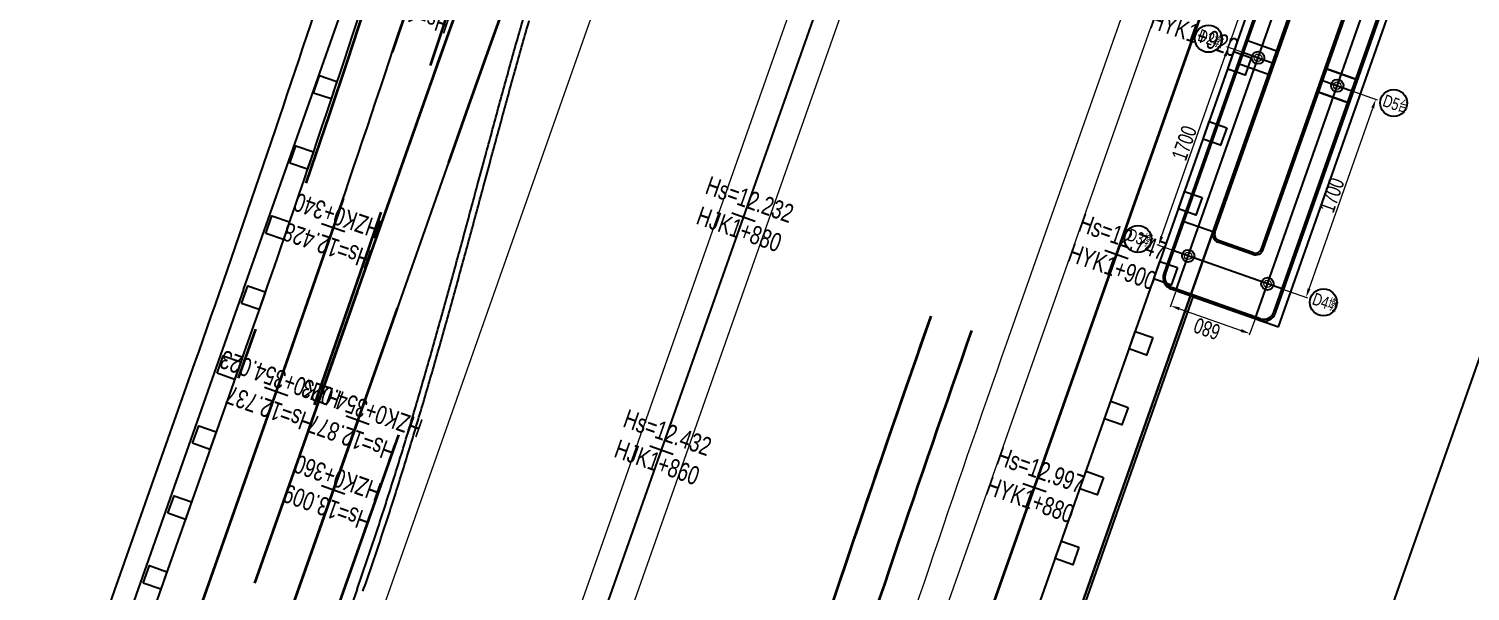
# Model space of a CAD drawing. Extents: x 0 to 558779, y 0 to 2762081.
# Drawn here: x 519985.4 to 520102.1, y 2758100.9 to 2758146.4 of the extents above; entities that cross this region are included whole.
import ezdxf
from ezdxf.enums import TextEntityAlignment as Align

# ---------------------------------------------------------------- set-up
doc = ezdxf.new("R2010")
doc.units = 0
doc.header["$LTSCALE"] = 20
doc.header["$PDMODE"] = 34
for name, pattern in [('CENTER', [2, 1.25, -0.25, 0.25, -0.25]), ('CENTER2', [28.575, 19.05, -3.175, 3.175, -3.175]), ('HIDDEN', [0.375, 0.25, -0.125])]:
    doc.linetypes.add(name, pattern=pattern)
for name, color, linetype in [('B-标线', 8, 'Continuous'), ('DL-中心线', 10, 'Continuous'), ('DL-人行道边线', 1, 'Continuous'), ('DL-树池', 110, 'Continuous'), ('DL-非机动车道边线', 6, 'Continuous'), ('L-洛秀互通匝道边线', 140, 'Continuous'), ('L-辅路绿化带', 3, 'Continuous'), ('RD-红线', 230, 'Continuous'), ('ta', 3, 'Continuous'), ('XW_B', 7, 'Continuous'), ('XW_HY-海江大道右辅路', 7, 'Continuous'), ('XW_HZ（北）-海江大道左辅路', 7, 'Continuous'), ('XW_HZ（南）-海江大道左辅路', 7, 'Continuous'), ('XW_海江大道（2000坐标）', 7, 'Continuous'), ('XW_辅助线', 7, 'Continuous'), ('YD-G2', 96, 'Continuous'), ('乌屿天桥', 1, 'Continuous'), ('桩号-HY-海江大道右辅路', 7, 'Continuous'), ('桩号-HZ（北）-海江大道左辅路', 7, 'Continuous'), ('桩号-HZ（南）-海江大道左辅路', 7, 'Continuous'), ('桩号-海江大道（2000坐标）', 7, 'Continuous'), ('设计高-HY-海江大道右辅路', 7, 'Continuous'), ('设计高-HZ（北）-海江大道左辅路', 7, 'Continuous'), ('设计高-HZ（南）-海江大道左辅路', 7, 'Continuous'), ('设计高-地面高-HY-海江大道右辅路', 7, 'Continuous'), ('设计高-地面高-HZ（北）-海江大道左辅路', 7, 'Continuous'), ('设计高-地面高-HZ（南）-海江大道左辅路', 7, 'Continuous'), ('设计高-地面高-海江大道（2000坐标）', 7, 'Continuous'), ('设计高-海江大道（2000坐标）', 7, 'Continuous')]:
    doc.layers.add(name, color=color, linetype=linetype)
doc.layers.add('Fline', color=6, linetype='Continuous', lineweight=18)
doc.layers.add('标注', color=3, linetype='Continuous', lineweight=15)
doc.layers.add('偏心', color=4, linetype='Continuous', plot=False)
doc.styles.add('HZTXT', font='fsdb_e.shx', dxfattribs={"width": 0.75, "bigfont": 'hzdx.shx'})
doc.styles.get("Standard").update_dxf_attribs({"font": 'fsdb_e.shx', "width": 0.7, "bigfont": 'hzdx.shx'})
doc.dimstyles.new('DimStyle250', dxfattribs={"dimscale": 25, "dimtxt": 2.5, "dimasz": 1.5, "dimexe": 0.5, "dimexo": 1, "dimtad": 1, "dimdec": 1, "dimdsep": 46, "dimtxsty": 'HZTXT', "dimcen": 0, "dimclrd": 3, "dimclre": 3, "dimclrt": 3, "dimadec": 1, "dimazin": 2, "dimtfac": 1, "dimtdec": 1, "dimtix": 1, "dimtmove": 2, "dimatfit": 3, "dimfxl": 1, "dimtolj": 1, "dimtzin": 0, "dimlwd": -1, "dimlwe": -1, "dimarcsym": 0})

# ---------------------------------------------------------------- blocks, each defined once
blk = doc.blocks.new('shuchi01')
at = {"layer": 'DL-树池', "color": 3}
blk.add_lwpolyline([(-0.75, 1.5), (0.75, 1.5), (0.75, 0), (-0.75, 0)], close=True, dxfattribs=at)
blk = doc.blocks.new('*D344')
at = {"layer": 'DEFPOINTS', "color": 0, "transparency": 16777216}
for p in [(2000, 1715), (300, 1460), (2000, 1460)]:
    blk.add_point(p, dxfattribs=at)
at = {"layer": '标注', "color": 3, "transparency": 16777216}
for p, q in [((300, 1485), (300, 1727)), ((375, 1715), (1925, 1715)), ((2000, 1485), (2000, 1727))]:
    blk.add_line(p, q, dxfattribs=at)
for points in [[(375, 1727), (375, 1702), (300, 1715)], [(1925, 1727), (1925, 1702), (2000, 1715)]]:
    blk.add_solid(points, dxfattribs=at)
at = {"layer": '标注', "color": 3, "transparency": 16777216, "insert": (1150, 1793), "char_height": 125, "attachment_point": 5, "style": 'HZTXT'}
blk.add_mtext('\\A1;1700', dxfattribs=at)
blk = doc.blocks.new('*D336')
at = {"layer": 'DEFPOINTS', "color": 0, "transparency": 16777216}
for p in [(3600, 1715), (2000, 1460), (3600, 1460)]:
    blk.add_point(p, dxfattribs=at)
at = {"layer": '标注', "color": 3, "transparency": 16777216}
for p, q in [((2000, 1485), (2000, 1727)), ((2075, 1715), (3525, 1715)), ((3600, 1485), (3600, 1727))]:
    blk.add_line(p, q, dxfattribs=at)
for points in [[(2075, 1727), (2075, 1702), (2000, 1715)], [(3525, 1727), (3525, 1702), (3600, 1715)]]:
    blk.add_solid(points, dxfattribs=at)
at = {"layer": '标注', "color": 3, "transparency": 16777216, "insert": (2800, 1793), "char_height": 125, "attachment_point": 5, "style": 'HZTXT'}
blk.add_mtext('\\A1;1600', dxfattribs=at)
blk = doc.blocks.new('*D339')
at = {"layer": 'DEFPOINTS', "color": 0, "transparency": 16777216}
for p in [(15, 1460), (-127, 780), (15, 780)]:
    blk.add_point(p, dxfattribs=at)
at = {"layer": '标注', "color": 3, "transparency": 16777216}
for p, q in [((-10, 1460), (-140, 1460)), ((-127, 1385), (-127, 855)), ((-10, 780), (-140, 780))]:
    blk.add_line(p, q, dxfattribs=at)
for points in [[(-140, 1385), (-115, 1385), (-127, 1460)], [(-140, 855), (-115, 855), (-127, 780)]]:
    blk.add_solid(points, dxfattribs=at)
at = {"layer": '标注', "color": 3, "transparency": 16777216, "insert": (-205, 1120), "char_height": 125, "attachment_point": 5, "rotation": 90, "style": 'HZTXT'}
blk.add_mtext('\\A1;680', dxfattribs=at)
blk = doc.blocks.new('*D340')
at = {"layer": 'DEFPOINTS', "color": 0, "transparency": 16777216}
for p in [(300, 680), (2000, 688), (2000, 448)]:
    blk.add_point(p, dxfattribs=at)
at = {"layer": '标注', "color": 3, "transparency": 16777216}
for p, q in [((300, 655), (300, 436)), ((2000, 663), (2000, 436)), ((375, 448), (1925, 448))]:
    blk.add_line(p, q, dxfattribs=at)
for points in [[(375, 461), (375, 436), (300, 448)], [(1925, 461), (1925, 436), (2000, 448)]]:
    blk.add_solid(points, dxfattribs=at)
at = {"layer": '标注', "color": 3, "transparency": 16777216, "insert": (1150, 526), "char_height": 125, "attachment_point": 5, "style": 'HZTXT'}
blk.add_mtext('\\A1;1700', dxfattribs=at)
blk = doc.blocks.new('A$C1DB32428')
at = {"layer": 'Fline', "color": 2}
for centre in [(300, 1459.62), (2000, 1459.62), (300, 779.62), (2000, 779.62)]:
    blk.add_circle(centre, 30, dxfattribs=at)
at = {"layer": 'ta', "color": 3, "ltscale": 10}
for centre in [(293.65, 1888.93), (2011.27, 1888.93), (309.95, 302.32), (2020.27, 301.56)]:
    blk.add_circle(centre, 109.34, dxfattribs=at)
at = {"layer": '乌屿天桥'}
for p, q in [((5180, 1599.62), (100, 1599.62)), ((0, 739.62), (0, 1499.62)), ((550, 1319.62), (5180, 1319.62)), ((500, 969.62), (500, 1269.62)), ((550, 919.62), (3568, 919.62)), ((100, 639.62), (3568, 639.62))]:
    blk.add_line(p, q, dxfattribs=at)
at = {"layer": '乌屿天桥', "color": 4}
for p, q in [((100, 1584.62), (5195, 1584.62)), ((550, 1319.62), (550, 1599.62)), ((1900, 1319.62), (1900, 1599.62)), ((2100, 1319.62), (2100, 1599.62)), ((15, 739.62), (15, 1499.62)), ((550, 1334.62), (5180, 1334.62)), ((485, 969.62), (485, 1269.62)), ((550, 904.62), (3568, 904.62)), ((1900, 639.62), (1900, 919.62)), ((2100, 639.62), (2100, 919.62)), ((100, 654.62), (3568, 654.62))]:
    blk.add_line(p, q, dxfattribs=at)
at = {"layer": '乌屿天桥', "color": 2, "linetype": 'CENTER2', "ltscale": 10}
blk.add_line((300, 639.62), (300, 1599.62), dxfattribs=at)
at = {"layer": '乌屿天桥', "color": 2, "linetype": 'CENTER2', "ltscale": 5}
for p, q in [((2000, 1599.62), (2000, 1319.62)), ((2000, 919.62), (2000, 639.62))]:
    blk.add_line(p, q, dxfattribs=at)
at = {"layer": '乌屿天桥', "color": 2, "linetype": 'CENTER2', "ltscale": 20}
for p, q in [((0, 1459.62), (6737.55, 1459.62)), ((0, 779.62), (3568, 779.62))]:
    blk.add_line(p, q, dxfattribs=at)
at = {"layer": '乌屿天桥', "color": 3}
for p, q in [((1899.73, 919.62), (1899.73, 639.62)), ((2099.73, 919.62), (2099.73, 639.62))]:
    blk.add_line(p, q, dxfattribs=at)
at = {"layer": '乌屿天桥'}
for centre in [(300, 1459.62), (2000, 1459.62), (300, 779.62), (2000, 779.62)]:
    blk.add_circle(centre, 50, dxfattribs=at)
for centre, radius, start, end in [((100, 1499.62), 100, 90, 180), ((550, 1269.62), 50, 90, 180), ((550, 969.62), 50, 180, 270), ((100, 739.62), 100, 180, 270)]:
    blk.add_arc(centre, radius, start, end, dxfattribs=at)
at = {"layer": '乌屿天桥', "color": 4}
for centre, radius, start, end in [((100, 1499.62), 85, 90, 180), ((550, 1269.62), 65, 90, 180), ((550, 969.62), 65, 180, 270), ((100, 739.62), 85, 180, 270)]:
    blk.add_arc(centre, radius, start, end, dxfattribs=at)
at = {"layer": 'ta', "color": 3, "ltscale": 10, "width": 0.75}
for s, p in [('D3墩', (255.01, 1976)), ('D2墩', (1967.68, 1973.67)), ('D4墩', (264.22, 389.95)), ('D5台', (1966.78, 384.92))]:
    blk.add_text(s, height=100, rotation=270, dxfattribs=at).set_placement(p)
at = {"layer": '标注', "color": 4}
for base, p1, p2, picture, middle in [((2000, 1714.79), (300, 1459.62), (2000, 1459.62), '*D344', (1150, 1792.91)), ((3600, 1714.79), (2000, 1459.62), (3600, 1459.62), '*D336', (2800, 1792.91)), ((2000, 448.21), (300, 680.29), (2000, 687.68), '*D340', (1150, 526.33))]:
    dim = blk.add_linear_dim(base=base, p1=p1, p2=p2, dimstyle='DimStyle250', override={"dimtxt": 5, "dimasz": 3}, dxfattribs=at)
    dim.commit()
    dim.dimension.update_dxf_attribs({"geometry": picture, "text_midpoint": middle})
dim = blk.add_linear_dim(base=(-127.14, 779.62), p1=(15, 1459.62), p2=(15, 779.62), angle=90, dimstyle='DimStyle250', override={"dimtxt": 5, "dimasz": 3}, dxfattribs=at)
dim.commit()
dim.dimension.update_dxf_attribs({"geometry": '*D339', "text_midpoint": (-205.26, 1119.62)})

msp = doc.modelspace()

# ---------------------------------------------------------------- linework, layer by layer
at = {"layer": 'B-标线', "linetype": 'HIDDEN', "lineweight": 35, "ltscale": 5, "flags": 128}
for points in [[(520131.088, 2758447.773, -0.0138075), (520106.49, 2758383.724), (520051.616, 2758251.839, 0.0251053), (520027.918, 2758185.706, -0.0112939), (520005.426, 2758117.023)], [(520134.153, 2758446.692, -0.0138075), (520109.491, 2758382.475), (520054.617, 2758250.59, 0.0251053), (520031.029, 2758184.764, -0.0112939), (520008.491, 2758115.942, -0.0112939)], [(520080.9, 2758299.438), (520046.743, 2758217.061, 0.0135012), (520017.684, 2758141.258), (519998.197, 2758086.005)], [(520084.133, 2758298.098), (520049.976, 2758215.721, 0.0135012), (520020.985, 2758140.094), (519986.531, 2758042.403)], [(520053.02, 2758263.672), (520048.616, 2758253.087, 0.0251053), (520024.807, 2758186.647, -0.0112939), (520002.361, 2758118.104)]]:
    msp.add_lwpolyline(points, format="xyb", dxfattribs=at)
at = {"layer": 'B-标线', "lineweight": 35, "flags": 128}
for points in [[(520080.9, 2758299.438), (520046.743, 2758217.061, 0.0135012), (520017.684, 2758141.258), (520008.726, 2758115.859)], [(520034.65, 2758049.579, -0.0128879), (520058.477, 2758123.13)], [(520004.231, 2757934.369), (520038.006, 2758048.586, -0.0128879), (520061.778, 2758121.966, -0.0128879)], [(520022.582, 2757996.425), (520038.006, 2758048.586, -0.0128879), (520061.778, 2758121.966)]]:
    msp.add_lwpolyline(points, format="xyb", dxfattribs=at)
at = {"layer": 'B-标线', "linetype": 'HIDDEN', "lineweight": 35, "ltscale": 5, "flags": 128}
for points in [[(520005.426, 2758117.023), (519994.897, 2758087.169)], [(520015.328, 2758113.531), (519989.832, 2758041.238)]]:
    msp.add_lwpolyline(points, dxfattribs=at)
at = {"layer": 'DL-中心线', "linetype": 'CENTER', "lineweight": 35, "ltscale": 5, "flags": 128}
for points in [[(520131.088, 2758447.773, -0.0138075), (520106.49, 2758383.724), (520051.616, 2758251.839, 0.0251053), (520027.918, 2758185.706, -0.0112939), (520005.426, 2758117.023)], [(519363.527, 2756865.285, -0.0640305), (519480.744, 2757085.351, -0.0528813), (519557.501, 2757172.344), (519677.841, 2757282.704, 0.0308215), (519737.675, 2757344.78, -0.0161286), (519785.39, 2757397.285, 0.1076188), (519897.596, 2757578.067), (519932.402, 2757676.128, -0.0149276), (519945.386, 2757709.511, -0.0002025), (519945.577, 2757709.961, -0.0004051), (519945.969, 2757710.882, -0.0004051), (519946.374, 2757711.83, -0.0004051), (519946.794, 2757712.809, -0.0004051), (519947.231, 2757713.821, -0.0004051), (519947.686, 2757714.871, -0.0004051), (519948.161, 2757715.963, -0.0004051), (519948.66, 2757717.103, -0.0004051), (519949.184, 2757718.298, -0.0004051), (519949.739, 2757719.556, -0.0004051), (519950.33, 2757720.89, -0.0004051), (519950.964, 2757722.315, -0.0004051), (519951.652, 2757723.854, -0.0004051), (519952.408, 2757725.539, -0.0003826), (519953.207, 2757727.312, -0.0003376), (519954.009, 2757729.084, -0.0002926), (519954.812, 2757730.854, -0.0002476), (519955.618, 2757732.624, -0.0002025), (519956.425, 2757734.393, -0.0001575), (519957.234, 2757736.161, -0.0001125), (519958.043, 2757737.929, -0.0000675), (519958.853, 2757739.697, -0.0000225), (519959.664, 2757741.464, 0.0000375), (519960.474, 2757743.232, 0.0001125), (519961.284, 2757745, 0.0001875), (519962.093, 2757746.768, 0.0002626), (519962.9, 2757748.537, 0.0003376), (519963.705, 2757750.307, 0.0004126), (519964.508, 2757752.078, 0.0004876), (519965.307, 2757753.85, 0.0005626), (519966.102, 2757755.625, 0.0006376), (519966.894, 2757757.401, 0.0006752), (519967.641, 2757759.09, 0.0006752), (519968.318, 2757760.633, 0.0006752), (519968.942, 2757762.063, 0.0006752), (519969.521, 2757763.402, 0.0006752), (519970.064, 2757764.666, 0.0006752), (519970.575, 2757765.866, 0.0006752), (519971.06, 2757767.012, 0.0006752), (519971.521, 2757768.11, 0.0006752), (519971.961, 2757769.166, 0.0006752), (519972.383, 2757770.185, 0.0006752), (519972.787, 2757771.171, 0.0006752), (519973.176, 2757772.126, 0.0006752), (519973.551, 2757773.054, 0.0003376), (519973.734, 2757773.508, 0.0402701), (519990.889, 2757828.803, 0.0003376), (519990.996, 2757829.281, 0.0006752), (519991.212, 2757830.257, 0.0006752), (519991.432, 2757831.265, 0.0006752), (519991.656, 2757832.306, 0.0006752), (519991.885, 2757833.385, 0.0006752), (519992.12, 2757834.505, 0.0006752), (519992.362, 2757835.671, 0.0006752), (519992.611, 2757836.89, 0.0006752), (519992.868, 2757838.169, 0.0006752), (519993.136, 2757839.518, 0.0006752), (519993.416, 2757840.95, 0.0006752), (519993.712, 2757842.482, 0.0006752), (519994.027, 2757844.137, 0.0006752), (519994.367, 2757845.953, 0.0006376), (519994.72, 2757847.865, 0.0005626), (519995.068, 2757849.778, 0.0004876), (519995.413, 2757851.691, 0.0004126), (519995.754, 2757853.606, 0.0003376), (519996.092, 2757855.521, 0.0002626), (519996.428, 2757857.436, 0.0001875), (519996.762, 2757859.351, 0.0001125), (519997.095, 2757861.267, 0.0000375), (519997.427, 2757863.183, -0.0000225), (519997.759, 2757865.099, -0.0000675), (519998.092, 2757867.015, -0.0001125), (519998.425, 2757868.93, -0.0001575), (519998.76, 2757870.846, -0.0002025), (519999.096, 2757872.761, -0.0002476), (519999.433, 2757874.676, -0.0002926), (519999.773, 2757876.59, -0.0003376), (520000.115, 2757878.505, -0.0003826), (520000.459, 2757880.418, -0.0004051), (520000.79, 2757882.235, -0.0004051), (520001.094, 2757883.893, -0.0004051), (520001.378, 2757885.427, -0.0004051), (520001.646, 2757886.861, -0.0004051), (520001.901, 2757888.213, -0.0004051), (520002.144, 2757889.495, -0.0004051), (520002.379, 2757890.716, -0.0004051), (520002.605, 2757891.886, -0.0004051), (520002.824, 2757893.009, -0.0004051), (520003.037, 2757894.091, -0.0004051), (520003.245, 2757895.135, -0.0004051), (520003.447, 2757896.147, -0.0004051), (520003.645, 2757897.127, -0.0002025), (520003.743, 2757897.607, -0.0205644), (520015.566, 2757945.503), (520034.389, 2758010.197, -0.0139815), (520060.063, 2758090.044), (520086.942, 2758166.257, 0.0147938), (520122.979, 2758278.961, -0.0147938), (520159.016, 2758391.664), (520173.526, 2758432.806)], [(519647.675, 2757568.166, -0.0011574), (519648.228, 2757567.535, -0.0023148), (519649.349, 2757566.237, -0.0023148), (519650.492, 2757564.888, -0.0023148), (519651.66, 2757563.484, -0.0023148), (519652.855, 2757562.02, -0.0023148), (519654.081, 2757560.489, -0.0023148), (519655.343, 2757558.884, -0.0023148), (519656.645, 2757557.195, -0.0023148), (519657.995, 2757555.412, -0.0023148), (519659.4, 2757553.518, -0.0023148), (519660.871, 2757551.496, -0.0023148), (519662.425, 2757549.319, -0.0023148), (519664.081, 2757546.951, -0.0023148), (519665.872, 2757544.34, -0.0021862), (519667.733, 2757541.575, -0.001929), (519669.571, 2757538.794, -0.0016718), (519671.389, 2757536, -0.0014146), (519673.19, 2757533.195, -0.0011574), (519674.976, 2757530.381, -0.0009002), (519676.75, 2757527.559, -0.000643), (519678.516, 2757524.732, -0.0003858), (519680.276, 2757521.901, -0.0001286), (519682.033, 2757519.068, 0.0002894), (519683.791, 2757516.236, 0.0008681), (519685.555, 2757513.408, 0.0014468), (519687.333, 2757510.588, 0.0020255), (519689.13, 2757507.78, 0.0026042), (519690.952, 2757504.99, 0.0031829), (519692.807, 2757502.22, 0.0037616), (519694.7, 2757499.477, 0.0043403), (519696.638, 2757496.764, 0.004919), (519698.625, 2757494.088, 0.0052084), (519700.564, 2757491.585, 0.0052084), (519702.381, 2757489.338, 0.0052084), (519704.105, 2757487.294, 0.0052084), (519705.757, 2757485.416, 0.0052084), (519707.351, 2757483.679, 0.0052084), (519708.898, 2757482.063, 0.0052084), (519710.404, 2757480.553, 0.0052084), (519711.875, 2757479.138, 0.0052084), (519713.317, 2757477.808, 0.0052084), (519714.733, 2757476.556, 0.0052084), (519716.126, 2757475.375, 0.0052084), (519717.498, 2757474.26, 0.0052084), (519718.851, 2757473.206, 0.0026042), (519719.521, 2757472.701, 0.2794342), (519802.083, 2757464.769, 0.0051398), (519803.57, 2757465.505, 0.0086899), (519806.104, 2757466.847, 0.0086899), (519808.666, 2757468.321, 0.0086899), (519811.257, 2757469.934, 0.0086899), (519813.878, 2757471.694, 0.0086899), (519816.532, 2757473.615, 0.0086899), (519819.223, 2757475.707, 0.0086899), (519821.954, 2757477.988, 0.0086899), (519824.732, 2757480.477, 0.0086899), (519827.565, 2757483.198, 0.0086899), (519830.465, 2757486.186, 0.0086899), (519833.45, 2757489.481, 0.0086899), (519836.543, 2757493.146, 0.0083046), (519839.636, 2757497.074, 0.007534), (519842.604, 2757501.098, 0.0067633), (519845.455, 2757505.205, 0.0059927), (519848.2, 2757509.384, 0.0052221), (519850.851, 2757513.623, 0.0044515), (519853.42, 2757517.913, 0.0036809), (519855.918, 2757522.244, 0.0029103), (519858.36, 2757526.607, 0.0021397), (519860.757, 2757530.995, 0.0434383), (519909.912, 2757644.363, -0.0210822), (519939.582, 2757722.133, 0.054969), (519981.895, 2757860.489, -0.0251421), (519996.067, 2757919.103), (520034.65, 2758049.579, -0.0128879), (520058.477, 2758123.13)], [(520012.027, 2758114.695), (519858.74, 2757680.06, -0.0468929), (519782.129, 2757514.234, -0.0431203), (519717.282, 2757421.979, 0.012242), (519692.824, 2757391.385, -0.0410864), (519618.913, 2757309.132), (519537.267, 2757232.052, 0.0918922), (519386.768, 2757026.023), (519356.074, 2756962.094, 0.021525), (519321.436, 2756881.202)]]:
    msp.add_lwpolyline(points, format="xyb", dxfattribs=at)
at = {"layer": 'DL-人行道边线', "flags": 128}
for points in [[(520086.6, 2758122.266), (520120.494, 2758218.408)], [(520066.665, 2758087.716), (520079.707, 2758124.696)], [(520079.707, 2758124.696), (520086.6, 2758122.266)], [(519998.824, 2758119.351), (519988.295, 2758089.497)]]:
    msp.add_lwpolyline(points, dxfattribs=at)
msp.add_lwpolyline([(520009.143, 2758149.573, -0.0050118), (519998.824, 2758119.351)], format="xyb", dxfattribs=at)
at = {"layer": 'DL-非机动车道边线', "flags": 128}
for points in [[(520052.789, 2758263.768), (520048.385, 2758253.183, 0.0251053), (520024.568, 2758186.72, -0.0112939), (520002.125, 2758118.187)], [(520063.364, 2758088.88), (520090.243, 2758165.093, 0.0071791), (520108.597, 2758219.617, 0.0071791)]]:
    msp.add_lwpolyline(points, format="xyb", dxfattribs=at)
msp.add_lwpolyline([(520002.125, 2758118.187), (519991.596, 2758088.333)], dxfattribs=at)
at = {"layer": 'L-洛秀互通匝道边线'}
msp.add_line((520011.985, 2758101.045), (520002.416, 2758073.915), dxfattribs=at)
at = {"layer": 'L-洛秀互通匝道边线', "flags": 128}
for points in [[(520011.985, 2758101.045, 0.0020816), (520012.642, 2758102.934, 0.0019589), (520013.284, 2758104.828, 0.001836), (520013.912, 2758106.728, 0.001713), (520014.526, 2758108.632, 0.00159), (520015.128, 2758110.54, 0.0014671), (520015.718, 2758112.453, 0.0013442), (520016.298, 2758114.369, 0.0012214), (520016.868, 2758116.289, 0.0010987), (520017.429, 2758118.212, 0.0009762), (520017.982, 2758120.137, 0.0008538), (520018.529, 2758122.065, 0.0007315), (520019.069, 2758123.995, 0.0006094), (520019.605, 2758125.927, 0.0004873), (520020.136, 2758127.861, 0.0003654), (520020.664, 2758129.795, 0.0002436), (520021.189, 2758131.731, 0.0001218), (520021.714, 2758133.666), (520022.237, 2758135.602, -0.0001218), (520022.762, 2758137.538, -0.0002385), (520023.287, 2758139.473, -0.0007011), (520023.816, 2758141.405, -0.000823), (520024.35, 2758143.334, -0.0009451), (520024.891, 2758145.262, -0.0010672), (520025.44, 2758147.187, -0.0011894)], [(520012.456, 2758100.879, 0.0020816), (520013.115, 2758102.772, 0.0019589), (520013.758, 2758104.67, 0.001836), (520014.387, 2758106.572, 0.001713), (520015.002, 2758108.48, 0.00159), (520015.605, 2758110.391, 0.0014671), (520016.196, 2758112.307, 0.0013442), (520016.777, 2758114.226, 0.0012214), (520017.348, 2758116.148, 0.0010987), (520017.909, 2758118.073, 0.0009762), (520018.463, 2758120, 0.0008538), (520019.01, 2758121.93, 0.0007315), (520019.551, 2758123.861, 0.0006094), (520020.087, 2758125.794, 0.0004873), (520020.618, 2758127.729, 0.0003654), (520021.146, 2758129.664, 0.0002436), (520021.672, 2758131.6, 0.0001218), (520022.196, 2758133.536), (520022.72, 2758135.472, -0.0001218), (520023.244, 2758137.407, -0.0002385), (520023.77, 2758139.342, -0.0007011), (520024.298, 2758141.272, -0.000823), (520024.832, 2758143.2, -0.0009451), (520025.372, 2758145.126, -0.0010672), (520025.92, 2758147.049, -0.0011894)]]:
    msp.add_lwpolyline(points, format="xyb", dxfattribs=at)
at = {"layer": 'L-辅路绿化带', "lineweight": 0, "flags": 128}
for points in [[(519375.907, 2756956.026, -0.0968453), (519606.732, 2757263.593, 0.1251069), (519879.487, 2757672.743), (520150.421, 2758440.955)], [(519379.531, 2756954.334, -0.0968312), (519609.412, 2757260.623, 0.1251069), (519883.259, 2757671.413), (520154.193, 2758439.624)], [(520056.763, 2758091.208), (520083.642, 2758167.421, 0.0147938), (520119.615, 2758279.927, -0.0147938), (520155.715, 2758392.828), (520170.225, 2758433.97)], [(519717.012, 2757404.758, 0.0795103), (519865.341, 2757677.732), (520044.663, 2758186.185)], [(520040.853, 2758047.633, -0.0129058), (520064.607, 2758120.968)]]:
    msp.add_lwpolyline(points, format="xyb", dxfattribs=at)
msp.add_lwpolyline([(520064.607, 2758120.968), (520095.376, 2758208.212)], dxfattribs=at)
at = {"layer": 'RD-红线'}
for points in [[(520002.779, 2758125.273), (520023.99, 2758185.416, -0.0310988), (520029.475, 2758198.344), (520046.433, 2758232.28, 0.0310988), (520050.656, 2758242.233), (520124.022, 2758450.257, 0.2012424), (520068.525, 2759404.088, 0.2012424)], [(520002.779, 2758125.273), (519979.375, 2758058.913, -0.0000322)]]:
    msp.add_lwpolyline(points, format="xyb", dxfattribs=at)
msp.add_lwpolyline([(520016.286, 2757945.593), (520110.103, 2758211.603)], dxfattribs=at)
at = {"layer": 'XW_B', "color": 2}
msp.add_arc((521473.078, 2757624.226), 1500, 160.573195, 163.526709, dxfattribs=at)
msp.add_arc((521473.078, 2757624.226), 1500, 160.573195, 163.526709, dxfattribs=at)
at = {"layer": 'XW_HY-海江大道右辅路', "color": 4}
msp.add_line((520060.063, 2758090.044), (520086.942, 2758166.257), dxfattribs=at)
msp.add_line((520060.063, 2758090.044), (520086.942, 2758166.257), dxfattribs=at)
at = {"layer": 'XW_HZ（北）-海江大道左辅路', "color": 2}
msp.add_arc((518496.518, 2758649.187), 1600, 340.573195, 343.16146, dxfattribs=at)
msp.add_arc((518496.518, 2758649.187), 1600, 340.573195, 343.16146, dxfattribs=at)
at = {"layer": 'XW_HZ（南）-海江大道左辅路', "color": 4}
msp.add_line((520012.027, 2758114.695), (519858.74, 2757680.06), dxfattribs=at)
msp.add_line((520012.027, 2758114.695), (519858.74, 2757680.06), dxfattribs=at)
at = {"layer": 'XW_海江大道（2000坐标）', "color": 4}
msp.add_line((519881.373, 2757672.078), (520152.307, 2758440.289), dxfattribs=at)
msp.add_line((519881.373, 2757672.078), (520152.307, 2758440.289), dxfattribs=at)
at = {"layer": 'XW_辅助线', "color": 4}
msp.add_line((520020.985, 2758140.094), (520012.027, 2758114.695), dxfattribs=at)
msp.add_line((520020.985, 2758140.094), (520012.027, 2758114.695), dxfattribs=at)
at = {"layer": 'XW_辅助线', "color": 2}
msp.add_arc((521435.586, 2757641.191), 1500, 157.479137, 160.573195, dxfattribs=at)
msp.add_arc((521435.586, 2757641.191), 1500, 157.479137, 160.573195, dxfattribs=at)
at = {"layer": 'YD-G2', "color": 7}
msp.add_lwpolyline([(520139.981, 2758224.91), (520130.937, 2758225.247), (520110.105, 2758211.607), (520016.287, 2757945.597), (520032.767, 2757920.918), (520139.981, 2758224.91)], close=True, dxfattribs=at)
at = {"layer": '设计高-地面高-HY-海江大道右辅路'}
for p, q in [((520072.551, 2758128.458), (520074.437, 2758127.793)), ((520065.899, 2758109.596), (520067.785, 2758108.931))]:
    msp.add_line(p, q, dxfattribs=at)
at = {"layer": '设计高-地面高-HZ（北）-海江大道左辅路'}
for p, q in [((520010.978, 2758129.943), (520009.086, 2758130.592)), ((520006.369, 2758116.69), (520004.483, 2758117.356))]:
    msp.add_line(p, q, dxfattribs=at)
at = {"layer": '设计高-地面高-HZ（南）-海江大道左辅路'}
for p, q in [((520012.97, 2758114.362), (520011.084, 2758115.027)), ((520010.982, 2758108.725), (520009.096, 2758109.391))]:
    msp.add_line(p, q, dxfattribs=at)
at = {"layer": '设计高-地面高-海江大道（2000坐标）'}
for p, q in [((520042.337, 2758131.484), (520044.223, 2758130.819)), ((520035.685, 2758112.623), (520037.571, 2758111.958))]:
    msp.add_line(p, q, dxfattribs=at)

# ---------------------------------------------------------------- block references
at = {"layer": 'DL-树池'}
for p, rotation in [((520082.742, 2758143.823), 250.5731948780951), ((520010.114, 2758141.408), 71.45452255110241), ((520080.746, 2758138.165), 250.5731948780951), ((520008.195, 2758135.724), 71.23919234310743), ((520078.75, 2758132.507), 250.5731948780951), ((520006.255, 2758130.046), 71.02386213511245), ((520076.755, 2758126.848), 250.5731948780951), ((520004.293, 2758124.376), 70.80853192711747), ((520074.759, 2758121.19), 250.5731948780951), ((520002.31, 2758118.713), 70.59320171912246), ((520072.764, 2758115.531), 250.5731948780951), ((520000.315, 2758113.054), 70.57319487812806), ((520070.768, 2758109.873), 250.5731948780951), ((519998.319, 2758107.396), 70.57319487812806), ((520068.772, 2758104.215), 250.5731948780951), ((519996.323, 2758101.738), 70.57319487812806)]:
    msp.add_blockref('shuchi01', p, dxfattribs=dict(at, rotation=rotation))
at = {"layer": '偏心', "xscale": 0.0099999996074788, "yscale": 0.0099999996074788, "zscale": 0.0099999996074788, "rotation": 70.5885286230488}
msp.add_blockref('A$C1DB32428', (520092.066, 2758120.322), dxfattribs=at)

# ---------------------------------------------------------------- texts
at = {"layer": '桩号-HY-海江大道右辅路', "width": 0.75}
for s, p in [('HYK1+920', (520080.046, 2758146.704)), ('HYK1+900', (520073.394, 2758127.842)), ('HYK1+880', (520066.742, 2758108.981))]:
    msp.add_text(s, height=1.5, rotation=340.57319, dxfattribs=at).set_placement(p, align=Align.TOP_CENTER)
at = {"layer": '桩号-HZ（北）-海江大道左辅路', "width": 0.75}
for s, rotation, p in [('HZK0+340', 161.07534, (520010.129, 2758130.551)), ('HZK0+354.023', 160.57319, (520005.525, 2758117.306))]:
    msp.add_text(s, height=1.5, rotation=rotation, dxfattribs=at).set_placement(p, align=Align.TOP_CENTER)
at = {"layer": '桩号-HZ（南）-海江大道左辅路', "width": 0.75}
for s, p in [('HZK0+354.023', (520012.127, 2758114.978)), ('HZK0+360', (520010.139, 2758109.341))]:
    msp.add_text(s, height=1.5, rotation=160.57319, dxfattribs=at).set_placement(p, align=Align.TOP_CENTER)
at = {"layer": '桩号-海江大道（2000坐标）', "width": 0.75}
for s, p in [('HJK1+880', (520043.18, 2758130.869)), ('HJK1+860', (520036.528, 2758112.007))]:
    msp.add_text(s, height=1.5, rotation=340.57319, dxfattribs=at).set_placement(p, align=Align.TOP_CENTER)
at = {"layer": '设计高-HY-海江大道右辅路', "width": 0.75}
for s, p in [('Hs=12.747', (520073.594, 2758128.408)), ('Hs=12.997', (520066.942, 2758109.547))]:
    msp.add_text(s, height=1.5, rotation=340.57319, dxfattribs=at).set_placement(p, align=Align.BOTTOM_CENTER)
at = {"layer": '设计高-HZ（北）-海江大道左辅路', "width": 0.75}
for s, rotation, p in [('Hs=11.988', 161.79154, (520016.306, 2758148.942)), ('Hs=12.428', 161.07534, (520009.934, 2758129.984)), ('Hs=12.737', 160.57319, (520005.326, 2758116.74))]:
    msp.add_text(s, height=1.5, rotation=rotation, dxfattribs=at).set_placement(p, align=Align.BOTTOM_CENTER)
at = {"layer": '设计高-HZ（南）-海江大道左辅路', "width": 0.75}
for s, p in [('Hs=12.877', (520011.927, 2758114.412)), ('Hs=13.009', (520009.939, 2758108.775))]:
    msp.add_text(s, height=1.5, rotation=160.57319, dxfattribs=at).set_placement(p, align=Align.BOTTOM_CENTER)
at = {"layer": '设计高-海江大道（2000坐标）', "width": 0.75}
for s, p in [('Hs=12.232', (520043.38, 2758131.435)), ('Hs=12.432', (520036.728, 2758112.573))]:
    msp.add_text(s, height=1.5, rotation=340.57319, dxfattribs=at).set_placement(p, align=Align.BOTTOM_CENTER)

doc.saveas('drawing.dxf')
